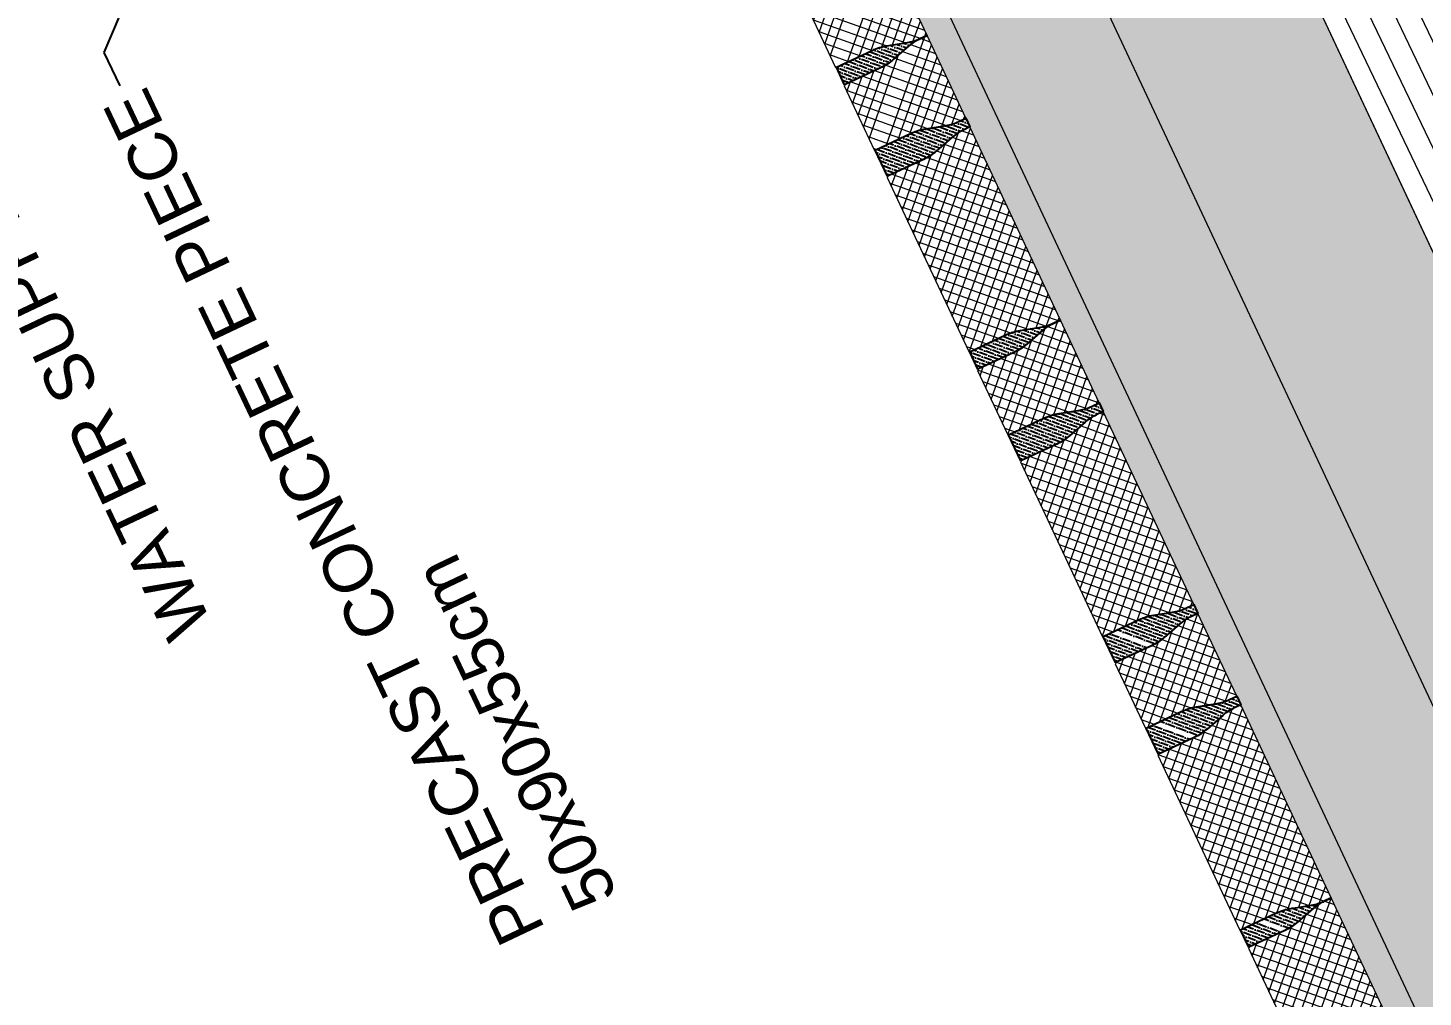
# Model space of a CAD drawing. Header units: metres. Extents: x 678805 to 1359287, y 2747329 to 5497370.
# Drawn here: x 679494.033 to 679495.481, y 2747422.583 to 2747423.589 of the extents above; entities that cross this region are included whole.
import ezdxf
from ezdxf import colors
from ezdxf.entities.mleader import LeaderData, LeaderLine
from ezdxf.math import Vec2, Vec3

# ---------------------------------------------------------------- set-up
doc = ezdxf.new("R2010")
doc.units = ezdxf.units.M
doc.layers.add('02-L-Waterfeatures 01', color=7, linetype='Continuous', true_color=0x4da6ff)
doc.layers.add('XREF_MON_WATERFEATURE$0$EIT_3 TR sorra', color=7, linetype='Continuous', true_color=0xd8ceb0)
doc.layers.add('XREF_MON_WATERFEATURE$0$-aux', color=50, linetype='Continuous', plot=False)
doc.layers.add('XREF_MON_WATERFEATURE$0$01-TX', color=7, linetype='Continuous')
doc.layers.add('XREF_MON_WATERFEATURE$0$02-L-projecció', color=7, linetype='Continuous', lineweight=5, true_color=0x636363)
doc.layers.add('XREF_MON_WATERFEATURE$0$3-TR tot_u', color=7, linetype='Continuous', lineweight=5, true_color=0x787878)
for name, color, linetype, lineweight in [('XREF_MON_WATERFEATURE$0$02-L-seccionat', 6, 'Continuous', 5), ('XREF_MON_WATERFEATURE$0$3-TR Formigó', 252, 'Continuous', 0), ('XREF_MON_WATERFEATURE$0$3-TR terra compactada', 45, 'Continuous', 0), ('XREF_MON_WATERFEATURE$0$3-TR Tot-u', 37, 'Continuous', 0)]:
    doc.layers.add(name, color=color, linetype=linetype, lineweight=lineweight)
doc.styles.add('XREF_MON_WATERFEATURE$0$Standard', font='arial.ttf')
pattern_1 = [(43.98579928964266, (-29.12719798926264, -79.07277530408464), (0.001927275125572215, 0.00660389192404396), [0.008532812500000058, -0.001706562500000013, 0, -0.001706562500000013])]
pattern_2 = [(44.99999999989513, (-44.29588849237189, 22.08870048588142), (-0.006735192090789539, 0.006735192090814188), []), (134.999999999895, (-44.29588849237189, 22.08870048588142), (-0.006735192090814189, -0.006735192090789538), [])]
pattern_3 = [(43.98579928964266, (-29.45338789792731, -79.07023188751191), (0.001927275125572215, 0.00660389192404396), [0.008532812500000058, -0.001706562500000013, 0, -0.001706562500000013])]

# ---------------------------------------------------------------- blocks, each defined once
blk = doc.blocks.new('XREF_MON_WATERFEATURE$0$Font')
at = {"layer": 'XREF_MON_WATERFEATURE$0$3-TR Formigó'}
h = blk.add_hatch(dxfattribs=at)
h.set_pattern_fill('ANSI37', color=256, scale=0.002999999999999999, angle=-18.27604261032589, style=0)
h.set_pattern_definition(pattern_2)
edge = h.paths.add_edge_path()
edge.add_line((-0.301954145077616, -9.0785411009565), (-0.3018902419134974, -9.070345571264625))
edge.add_arc((-0.3503063265234232, -9.069968048948795), 0.04841755626081401, 359.553247347177, 375.5522664735659)
edge.add_line((-0.3036615173332393, -9.056986463721842), (-0.3094462668523192, -9.036200991366059))
edge.add_arc((-0.2543939561583102, -9.020879531512037), 0.05714458907005258, 179.5532540433883, 195.5522731696707, ccw=False)
edge.add_line((-0.3115368075668812, -9.020433968864381), (-0.3112161494791508, -8.979309944435954))
edge.add_line((-0.3112161490134895, -8.979309944668785), (-0.3120133308693767, -8.97930372855626))
edge.add_line((-0.3120133318006992, -8.979303728789091), (-0.3120067492127419, -8.978459679055959))
edge.add_line((-0.3120067492127419, -8.978459678823128), (-0.4578281878493726, -8.977322655031458))
edge.add_line((-0.4578281869180501, -8.977322655031458), (-0.4578347667120397, -8.978166708024219))
edge.add_line((-0.4578347676433623, -8.97816670825705), (-0.4586319499649107, -8.978160487953573))
edge.add_line((-0.4586319499649107, -8.978160487487912), (-0.4589526075869799, -9.019284514710307))
edge.add_arc((-0.516095454338938, -9.018838950200006), 0.05714458355066769, 343.5542329044955, 359.55325203077797, ccw=False)
edge.add_line((-0.4612887618131936, -9.03501701913774), (-0.4673969303257763, -9.055709762964398))
edge.add_arc((-0.4209602326154709, -9.069417143706232), 0.04841754998161167, 163.5542306388019, 179.5532497651909)
edge.add_line((-0.4693763111717999, -9.069039623485878), (-0.469440215267241, -9.077235152712092))
edge.add_line((-0.469440215267241, -9.077235152944922), (-0.301954145077616, -9.07854110142216))
h = blk.add_hatch(dxfattribs=at)
h.set_pattern_fill('ANSI37', color=256, scale=0.002999999999999999, angle=-18.27604261032589, style=0)
h.set_pattern_definition(pattern_2)
edge = h.paths.add_edge_path()
edge.add_line((-0.08072412805631757, -9.08026608498767), (-0.08066022349521518, -9.072070555295795))
edge.add_arc((-0.1290763113647699, -9.071693037170917), 0.04841755857907416, 359.5532529749511, 375.5522721013401)
edge.add_line((-0.08243150124326348, -9.05871144705452), (-0.0882162507623434, -9.037925975164399))
edge.add_arc((-0.03316393354907632, -9.022604514146224), 0.0571445957042288, 179.5532531614392, 195.5522722877216, ccw=False)
edge.add_line((-0.09030679194256663, -9.022158950567245), (-0.08998613385483623, -8.98103492707014))
edge.add_line((-0.08998613385483623, -8.98103492707014), (-0.09078331384807825, -8.98102871188894))
edge.add_line((-0.09078331291675568, -8.98102871212177), (-0.09077673265710473, -8.980184661922976))
edge.add_line((-0.09077673312276602, -8.980184662155807), (-0.2903421153314412, -8.978628579061478))
edge.add_line((-0.2903421157971025, -8.978628579061478), (-0.2903486979193985, -8.979472629260272))
edge.add_line((-0.290348696988076, -8.97947262879461), (-0.2911458774469793, -8.97946641035378))
edge.add_line((-0.2911458774469793, -8.979466410819441), (-0.2914665355347097, -9.020590436644852))
edge.add_arc((-0.3486093920655549, -9.020144876558334), 0.05714459298866387, 343.5542377014293, 359.5532568277118, ccw=False)
edge.add_line((-0.2938026897609234, -9.036322943866253), (-0.29991085967049, -9.057015686761588))
edge.add_arc((-0.2534741600975394, -9.070723064243793), 0.04841755114504167, 163.5542348463468, 179.5532539727357)
edge.add_line((-0.3018902386538684, -9.070345547515899), (-0.3019541422836483, -9.078541076276451))
edge.add_line((-0.3019541432149708, -9.07854107581079), (-0.08072412898764014, -9.080266084522009))
h = blk.add_hatch(dxfattribs=at)
h.set_pattern_fill('ANSI37', color=256, scale=0.002999999999999999, angle=-18.27604261032589, style=0)
h.set_pattern_definition(pattern_2)
edge = h.paths.add_edge_path()
edge.add_line((0.02423576544970274, -9.081084493082017), (0.02429967047646642, -9.072888964321464))
edge.add_arc((-0.02411642065271735, -9.072511449456215), 0.04841756399451731, 359.5532561195982, 375.5522752459871)
edge.add_line((0.02252839226275682, -9.059529855381697), (0.01674364227801561, -9.038744384422898))
edge.add_arc((0.07179595762863755, -9.023422928759828), 0.05714459172742449, 179.5532486136175, 195.5522677398999, ccw=False)
edge.add_line((0.01465310296043754, -9.022977360524237), (0.01497376058250666, -8.981853337492794))
edge.add_line((0.01497376151382923, -8.981853337725624), (0.01417658058926463, -8.981847120681778))
edge.add_line((0.01417658012360334, -8.981847120448947), (0.01418316224589944, -8.981003069784492))
edge.add_line((0.01418316178023815, -8.981003070017323), (-0.05911240493878722, -8.980431558797136))
edge.add_line((-0.05911240493878722, -8.980431558797136), (-0.05911898659542203, -8.981275609927252))
edge.add_line((-0.05911898566409945, -8.981275609694421), (-0.05991616705432534, -8.981269389390945))
edge.add_line((-0.05991616798564792, -8.981269389390945), (-0.06023682560771704, -9.022393418010324))
edge.add_arc((-0.1173796691000462, -9.021947855129838), 0.05714458165001274, 343.5542343173944, 359.5532534436768, ccw=False)
edge.add_line((-0.06257297936826944, -9.038125921972096), (-0.06868114834651351, -9.058818665798753))
edge.add_arc((-0.02224444830790162, -9.07252604700625), 0.04841755163652491, 163.5542309296049, 179.5532500559938)
edge.add_line((-0.07066052872687578, -9.072148526785895), (-0.07072443049401045, -9.080344055546448))
edge.add_line((-0.07072443095967174, -9.080344055779278), (0.02423576544970274, -9.081084493547678))
h = blk.add_hatch(dxfattribs=at)
h.set_pattern_fill('ANSI37', color=256, scale=0.002999999999999999, angle=-18.27604261032589, style=0)
h.set_pattern_definition(pattern_2)
edge = h.paths.add_edge_path()
edge.add_line((0.2554654781706631, -9.082887478172779), (0.2555293827317655, -9.074691949412227))
edge.add_arc((0.2071132929995656, -9.074314433149993), 0.04841756045752366, 359.5532546773903, 375.5522738037792)
edge.add_line((0.2537581045180559, -9.061332841170952), (0.2479733554646373, -9.040547368815169))
edge.add_arc((0.3030256703495979, -9.02522590989247), 0.0571445921672351, 179.553251939481, 195.5522710657635, ccw=False)
edge.add_line((0.2458828147500753, -9.024780345382169), (0.2462034723721445, -8.983656321419403))
edge.add_line((0.2462034728378057, -8.983656321186572), (0.2454062928445637, -8.98365010553971))
edge.add_line((0.2454062923789024, -8.98365010577254), (0.2454128726385534, -8.982806056039408))
edge.add_line((0.2454128726385534, -8.982806056272238), (0.04584749042987821, -8.981249972712249))
edge.add_line((0.04584749042987823, -8.981249972246587), (0.04584090877324343, -8.982094022911042))
edge.add_line((0.04584090877324343, -8.982094023143873), (0.04504372784867883, -8.982087805168703))
edge.add_line((0.04504372784867883, -8.982087804935873), (0.04472306976094842, -9.023211829829961))
edge.add_arc((-0.01241978770121932, -9.022766270209104), 0.05714459464357712, 343.55423794782104, 359.5532570741035, ccw=False)
edge.add_line((0.0423869164660573, -9.038944337517023), (0.03627874609082937, -9.059637079481035))
edge.add_arc((0.08271544938907027, -9.073344456031919), 0.04841755420912638, 163.5542373863242, 179.5532565127132)
edge.add_line((0.03429936664178967, -9.07296694163233), (0.03423546301200986, -9.081162470858544))
edge.add_line((0.03423546347767115, -9.081162470160052), (0.2554654777050018, -9.082887477939948))
h = blk.add_hatch(dxfattribs=at)
h.set_pattern_fill('ANSI37', color=256, scale=0.002999999999999999, angle=-18.27604261032589, style=0)
h.set_pattern_definition(pattern_2)
edge = h.paths.add_edge_path()
edge.add_line((0.3604253712110221, -9.083705887198448), (0.3604892767034471, -9.075510357972234))
edge.add_arc((0.3120731841772795, -9.075132844038308), 0.04841756421442287, 359.5532580822662, 375.5522772086551)
edge.add_line((0.3587179984897375, -9.062151248333976), (0.3529332489706576, -9.041365777840838))
edge.add_arc((0.4079855624586344, -9.026044324506074), 0.05714458984897495, 179.5532471711718, 195.5522662974543, ccw=False)
edge.add_line((0.3508427096530795, -9.02559875510633), (0.3511633672751486, -8.984474731609225))
edge.add_line((0.3511633668094873, -8.984474731609225), (0.3503661854192615, -8.98446851503104))
edge.add_line((0.3503661868162453, -8.98446851503104), (0.3503727689385414, -8.983624464366585))
edge.add_line((0.3503727680072188, -8.983624464366585), (0.2770772017538548, -8.983052953146398))
edge.add_line((0.277077202219516, -8.983052952680737), (0.2770706200972199, -8.983897004276514))
edge.add_line((0.2770706196315587, -8.983897004509345), (0.2762734382413328, -8.983890784205869))
edge.add_line((0.2762734391726553, -8.9838907844387), (0.2759527815505862, -9.025014812126756))
edge.add_arc((0.2188099352642894, -9.024569248780608), 0.05714458330492599, 343.5542345637862, 359.55325369006863, ccw=False)
edge.add_line((0.2736166277900338, -9.040747316554189), (0.2675084588117898, -9.061440060380846))
edge.add_arc((0.3139451569877565, -9.075147439725697), 0.04841755139078353, 163.5542328879748, 179.5532520143637)
edge.add_line((0.2655290779657662, -9.074769920669496), (0.2654651748016477, -9.082965449430048))
edge.add_line((0.2654651748016477, -9.08296544989571), (0.3604253716766834, -9.083705887198448))
h = blk.add_hatch(dxfattribs=at)
h.set_pattern_fill('ANSI37', color=256, scale=0.002999999999999999, angle=-18.27604261032589, style=0)
h.set_pattern_definition(pattern_2)
edge = h.paths.add_edge_path()
edge.add_line((0.5816553868353367, -9.085430894978344), (0.5817192913964391, -9.07723536575213))
edge.add_arc((0.5333032044582069, -9.076857849722728), 0.04841755879897958, 359.5532549376193, 375.5522740640083)
edge.add_line((0.5799480141140521, -9.063876257976517), (0.5741632641293108, -9.04309078748338))
edge.add_arc((0.6292155859991908, -9.027769330888987), 0.05714459836160075, 179.5532477316691, 195.5522668579515, ccw=False)
edge.add_line((0.5720727243460715, -9.027323761954904), (0.5723933824338019, -8.98619973892346))
edge.add_line((0.5723933824338019, -8.98619973892346), (0.5715962015092373, -8.986193522810936))
edge.add_line((0.5715962015092373, -8.986193523043767), (0.5716027817688882, -8.985349473310634))
edge.add_line((0.5716027822345495, -8.985349473543465), (0.3720374000258744, -8.983793389983475))
edge.add_line((0.3720374000258744, -8.983793389517814), (0.3720308179035783, -8.98463744064793))
edge.add_line((0.372030817437917, -8.98463744064793), (0.371233637444675, -8.984631221275777))
edge.add_line((0.371233637444675, -8.984631221275777), (0.3709129793569446, -9.025755247101188))
edge.add_arc((0.3137701223604381, -9.025309686083347), 0.0571445948893187, 343.55423628852895, 359.55325541481136, ccw=False)
edge.add_line((0.3685768255963922, -9.04148775502108), (0.3624686556868255, -9.062180496985093))
edge.add_arc((0.4089053589850664, -9.075887873535976), 0.04841755420912635, 163.5542373863242, 179.5532565127132)
edge.add_line((0.3604892762377858, -9.075510358903557), (0.3604253721423447, -9.08370588812977))
edge.add_line((0.3604253721423447, -9.08370588766411), (0.5816553868353367, -9.085430894978344))
h = blk.add_hatch(dxfattribs=at)
h.set_pattern_fill('ANSI37', color=256, scale=0.002999999999999999, angle=-18.27604261032589, style=0)
h.set_pattern_definition(pattern_2)
edge = h.paths.add_edge_path()
edge.add_line((0.6866152808070183, -9.086249304935336), (0.686679185833782, -9.078053775709122))
edge.add_arc((0.6382630933076143, -9.077676260378212), 0.04841756399451736, 359.5532561195982, 375.5522752459871)
edge.add_line((0.6849079090170562, -9.064694666303694), (0.6791231594979763, -9.043909196276218))
edge.add_arc((0.7341754757799208, -9.028587738750502), 0.05714459360587403, 179.553250056063, 195.5522691823454, ccw=False)
edge.add_line((0.6770326187834144, -9.028142171911895), (0.6773532778024673, -8.987018148880452))
edge.add_line((0.6773532773368061, -8.987018148880452), (0.6765560954809189, -8.987011932302266))
edge.add_line((0.6765560954809189, -8.987011932767928), (0.6765626771375537, -8.986167882103473))
edge.add_line((0.6765626771375537, -8.986167881870642), (0.6032671113498509, -8.985596370650455))
edge.add_line((0.6032671122811735, -8.985596370417625), (0.6032605301588774, -8.98644042108208))
edge.add_line((0.6032605292275548, -8.98644042131491), (0.6024633478373289, -8.986434201942757))
edge.add_line((0.6024633483029902, -8.986434201477095), (0.6021426911465824, -9.02755822869949))
edge.add_arc((0.5449998425319791, -9.027112663257867), 0.05714458545132258, 343.554231491595, 359.55325061787744, ccw=False)
edge.add_line((0.5998065359890461, -9.043290734291077), (0.5936983665451407, -9.063983477652073))
edge.add_arc((0.6401350665837526, -9.077690853271633), 0.04841755089929988, 163.5542368047188, 179.5532559311078)
edge.add_line((0.5917189875617623, -9.077313338406384), (0.5916550848633051, -9.085508867632598))
edge.add_line((0.5916550853289664, -9.085508867399767), (0.6866152817383409, -9.086249304702505))
h = blk.add_hatch(dxfattribs=at)
h.set_pattern_fill('ANSI37', color=256, scale=0.002999999999999999, angle=-18.27604261032589, style=0)
h.set_pattern_definition(pattern_2)
edge = h.paths.add_edge_path()
edge.add_line((0.8541013528592885, -9.087555253878236), (0.8541652555577457, -9.079359724652022))
edge.add_arc((0.8057491621002555, -9.078982200473547), 0.04841756455353438, 359.5532460460329, 375.5522651724219)
edge.add_line((0.8523939792066813, -9.066000614780933), (0.84660922922194, -9.045215144287795))
edge.add_arc((0.9016615441069007, -9.02989368699491), 0.05714459194733003, 179.5532502765502, 195.5522694028325, ccw=False)
edge.add_line((0.8445186885073781, -9.029448120156303), (0.8448393456637859, -8.988324096659198))
edge.add_line((0.8448393461294472, -8.98832409712486), (0.8440421652048826, -8.988317880081013))
edge.add_line((0.8440421661362052, -8.988317880313843), (0.8440487482585013, -8.987473830580711))
edge.add_line((0.8440487482585013, -8.987473830580711), (0.6982273091562092, -8.986336807720363))
edge.add_line((0.6982273082248867, -8.986336807021871), (0.6982207288965583, -8.987180859548971))
edge.add_line((0.6982207288965583, -8.987180859781802), (0.6974235470406711, -8.987174639478326))
edge.add_line((0.6974235470406711, -8.987174639943987), (0.6971028884872794, -9.02829866670072))
edge.add_arc((0.6399600375443697, -9.027853104285896), 0.05714458826966574, 343.5542353029618, 359.5532544292442, ccw=False)
edge.add_line((0.694766734726727, -9.044031172292307), (0.6886585662141442, -9.064723916118965))
edge.add_arc((0.735095261130482, -9.078431296162307), 0.04841754667178526, 163.5542300571959, 179.5532491835849)
edge.add_line((0.6866791853681207, -9.078053775243461), (0.6866152808070183, -9.086249304469675))
edge.add_line((0.6866152808070183, -9.086249304935336), (0.8541013519279659, -9.087555253878236))
at = {"layer": 'XREF_MON_WATERFEATURE$0$3-TR terra compactada'}
h = blk.add_hatch(dxfattribs=at)
h.set_pattern_fill('LINE', color=256, scale=0.0075, style=0)
h.set_pattern_definition([(1.590277340731758e-14, (-1.592974760103971, -12.35290337726474), (0, 0.0238125), [])])
h.paths.add_polyline_path([(-1.508625563699752, -9.449458322487772), (-1.508420270401984, -12.1077984967269), (6.136786825489253, -12.10779849579558), (6.134235821664333, -10.30894258804619), (5.854505203664303, -10.30698392656632), (5.777416309341788, -10.10637657577172), (2.851663700770587, -10.08339424803853), (2.851663700304925, -11.3900205376558), (2.851663700304925, -11.74002094520256), (0.3014938957057893, -11.74002108070999), (0.3016131347976625, -11.3898526376579), (1.476384826935828, -11.39002108108252), (0.9323646500706673, -9.468210993334651)])
at = {"layer": 'XREF_MON_WATERFEATURE$0$3-TR Tot-u'}
h = blk.add_hatch(dxfattribs=at)
h.set_pattern_fill('EARTH', color=256, scale=0.005, angle=-84.07414778341365)
h.set_pattern_definition([(275.9258522165863, (0, 0), (0.0348582512672567, -0.02830242601949161), [0.03175, -0.03175]), (275.9258522165863, (0.01184262707829475, 0.001229217275977135), (0.0348582512672567, -0.02830242601949161), [0.03175, -0.03175]), (275.9258522165863, (0.02368525415658951, 0.002458434551954269), (0.0348582512672567, -0.02830242601949161), [0.03175, -0.03175]), (5.925852216586342, (0.02804253622889519, -0.001079368870705366), (0.02830242601949161, 0.0348582512672567), [0.03174999999999997, -0.03174999999999997]), (5.925852216586342, (0.02927175257354975, -0.01292199594900012), (0.02830242601949161, 0.0348582512672567), [0.03174999999999997, -0.03174999999999997]), (5.925852216586342, (0.03050096984952688, -0.02476462279446423), (0.02830242601949161, 0.0348582512672567), [0.03174999999999997, -0.03174999999999997])])
h.paths.add_polyline_path([(-1.314310426823795, -9.250945228151977), (-1.291731705423445, -9.301120162941515), (-1.508667594287544, -9.299453574232757), (-1.508625563699752, -9.449458322487772), (0.9323646500706673, -9.468210993334651), (1.701576348859817, -9.474120387341827), (1.701576684135944, -9.274114488158375)])
at = {"layer": 'XREF_MON_WATERFEATURE$0$3-TR tot_u'}
h = blk.add_hatch(dxfattribs=at)
h.set_pattern_fill('AR-CONC', color=256, scale=0.0002499999999999998, angle=90.27678088138283)
h.set_pattern_definition([(158.5528234916038, (-44.29586157156155, 22.09163880813867), (-0.01071414020334408, 0.04444703537656459), [0.004762499999999992, -0.05238749999999993]), (103.5528234916037, (-44.29586157156155, 22.09163880813867), (-0.042478511822929, -0.02355052202099123), [0.00380999999999999, -0.04191014604249985]), (209.0042681916038, (-44.29675441375002, 22.09534271527082), (-0.05319265014223656, 0.02089651386113734), [0.004047502199999994, -0.04452256114999994]), (154.7370234916037, (-44.30790156126022, 22.08759793732315), (-0.01159854796105582, 0.06759205884945055), [0.007143749999999993, -0.07858124999999992]), (205.1883811016037, (-44.30886811250821, 22.09323060140014), (-0.07752613342460271, 0.03658516449488299), [0.006071255784999993, -0.0667839020399999]), (99.73697466160382, (-44.30790156126022, 22.08759793732315), (-0.07752613342278558, 0.036585164499046), [0.005714991767499992, -0.06286493297999987]), (129.5528234916038, (-44.30691199982539, 22.09462814871222), (0.01217751511735448, 0.04406843003303179), [0.004762499999999994, -0.05238749999999995]), (74.55282349160389, (-44.30691199982539, 22.09462814871222), (-0.04856998646426809, -3.622266203678892e-06), [0.003809999999999992, -0.04190999999999988]), (180.0042684916038, (-44.3058972065337, 22.09830051893368), (-0.03639247154533939, 0.04406480761108346), [0.004047502199999996, -0.04452248439999996]), (146.0528234916038, (-44.29586157156155, 22.09163880813867), (-0.02028587552938745, -0.005993882991116795), [0, -0.04140199999999992, 0, -0.04254499999999992, 0, -0.04206874999999992]), (116.0528234916039, (-44.29586157156155, 22.09163880813867), (-0.02905871588294157, 0.007867938773241597), [0, -0.02425699999999994, 0, -0.04044949999999989, 0, -0.01603374999999995]), (76.05282349160386, (-44.29135600104928, 22.07821421930566), (-0.009427757665139926, 0.03259170348029379), [0, -0.01587499999999993, 0, -0.04952999999999985, 0, -0.06572249999999971]), (66.05282349160387, (-44.2893355647102, 22.07219422468916), (-0.01780916575072015, 0.03308521069580599), [0, -0.02063749999999997, 0, -0.03289299999999995, 0, -0.04667249999999994])])
h.paths.add_polyline_path([(-1.314310426823795, -9.250945228151977), (1.701576684135944, -9.274114488158375), (1.701544504147023, -9.040019483771175), (1.199973080307245, -9.04001726442948), (1.199709313455969, -9.120254514273256), (-1.350574634037912, -9.10066220536828), (-1.350574633106589, -9.170358102302998)])
at = {"layer": 'XREF_MON_WATERFEATURE$0$EIT_3 TR sorra'}
h = blk.add_hatch(dxfattribs=at)
h.set_pattern_fill('ANSI36', color=256, scale=0.001075000000000009, angle=-1.014200710357327, style=0, double=1)
h.set_pattern_definition([(43.98579928964266, (-30.28325348580256, -79.06376115349121), (0.001927275125572215, 0.00660389192404396), [0.008532812500000058, -0.001706562500000013, 0, -0.001706562500000013])])
edge = h.paths.add_edge_path()
edge.add_line((-0.3019541706889868, -9.078544598305598), (-0.301890267059207, -9.070349068613723))
edge.add_arc((-0.3503063484095037, -9.069971551187336), 0.04841755360427466, 359.5532537557762, 375.5522728818882)
edge.add_line((-0.3036615438759327, -9.056989961769432), (-0.3094462915323675, -9.03620448615402))
edge.add_arc((-0.2543939729221165, -9.020883027464151), 0.05714459548455023, 179.5532514985387, 195.5522706247572, ccw=False)
edge.add_line((-0.3115368313156068, -9.020437462255359), (-0.3112161448225379, -8.979309943504632))
edge.add_line((-0.3112161457538605, -8.979309943504632), (-0.2911458779126406, -8.979466441087425))
edge.add_line((-0.2911458779126406, -8.979466441087425), (-0.2914665644057095, -9.02059395937249))
edge.add_arc((-0.3486094283871353, -9.020148397190496), 0.05714460175461236, 343.5542356147907, 359.5532547411015, ccw=False)
edge.add_line((-0.2938027177006006, -9.036326468456537), (-0.2999108862131834, -9.057019208092242))
edge.add_arc((-0.2534741987474263, -9.070726591162384), 0.04841754219905908, 163.5542252681307, 179.5532443943435)
edge.add_line((-0.3018902689218521, -9.070349066285416), (-0.3019541711546481, -9.078544597839937))
h = blk.add_hatch(dxfattribs=at)
h.set_pattern_fill('ANSI36', color=256, scale=0.001075000000000009, angle=-1.014200710357327, style=0, double=1)
h.set_pattern_definition([(43.98579928964266, (-29.78957750368863, -79.06761049339548), (0.001927275125572215, 0.00660389192404396), [0.008532812500000058, -0.001706562500000013, 0, -0.001706562500000013])])
edge = h.paths.add_edge_path()
edge.add_line((-0.07072445936501026, -9.080347553361207), (-0.08072415320202708, -9.080269582103938))
edge.add_line((-0.08072415227070451, -9.0802695825696), (-0.08066025050356984, -9.072074052877724))
edge.add_arc((-0.1290763285942376, -9.07169653242454), 0.0484175498473757, 359.5532503508992, 375.5522694770111)
edge.add_line((-0.08243152685463428, -9.058714946731925), (-0.08821627637371421, -9.037929471116513))
edge.add_arc((-0.03316396381705999, -9.022608016151935), 0.05714459006910743, 179.5532488341367, 195.5522679603552, ccw=False)
edge.add_line((-0.09030681569129229, -9.022162448149174), (-0.08998613012954593, -8.98103492707014))
edge.add_line((-0.0899861310608685, -8.98103492707014), (-0.05991616705432534, -8.981269393581897))
edge.add_line((-0.05991616612300277, -8.981269393581897), (-0.0602368526160717, -9.022396915592253))
edge.add_arc((-0.117379704490304, -9.021951351780444), 0.05714458851530645, 343.5542336436562, 359.55325276996706, ccw=False)
edge.add_line((-0.06257300777360797, -9.03812942141667), (-0.06868117582052946, -9.058822162915021))
edge.add_arc((-0.02224448136985302, -9.072529540397227), 0.04841754618083135, 163.5542339740268, 179.5532531002396)
edge.add_line((-0.07066055573523045, -9.072152022505179), (-0.07072445936501026, -9.080347553594038))
edge.add_line((-0.07072445936501026, -9.080347553361207), (-0.08072415320202708, -9.080269582103938))
h = blk.add_hatch(dxfattribs=at)
h.set_pattern_fill('ANSI36', color=256, scale=0.001075000000000009, angle=-1.014200710357327, style=0, double=1)
h.set_pattern_definition([(43.98579928964266, (-29.68461760878563, -79.06842890335247), (0.001927275125572215, 0.00660389192404396), [0.008532812500000058, -0.001706562500000013, 0, -0.001706562500000013])])
edge = h.paths.add_edge_path()
edge.add_line((0.03423543507233262, -9.08116596378386), (0.0242357412353158, -9.08108799206093))
edge.add_line((0.02423574076965451, -9.08108799229376), (0.02429964300245047, -9.072892462601885))
edge.add_arc((-0.02411643648520112, -9.072514942381531), 0.04841755150591977, 359.5532500906702, 375.5522692167822)
edge.add_line((0.02252836804836988, -9.059533356456086), (0.01674361899495125, -9.038747880375013))
edge.add_arc((0.07179592596367002, -9.023426424246281), 0.05714458531338074, 179.553251158531, 195.5522702847495, ccw=False)
edge.add_line((0.01465307828038931, -9.022980858571827), (0.01497376384213567, -8.981853337027133))
edge.add_line((0.01497376337647438, -8.981853337259963), (0.04504372784867883, -8.98208780377172))
edge.add_line((0.04504372831434011, -8.982087803538889), (0.04472304135560989, -9.023215325549245))
edge.add_arc((-0.01241981144994497, -9.022769762203097), 0.05714459017021969, 343.55423389004807, 359.55325301635895, ccw=False)
edge.add_line((0.04238688759505749, -9.038947832304984), (0.036278719548136, -9.059640573337674))
edge.add_arc((0.082715411670506, -9.073347949888557), 0.04841754452591811, 163.5542336832239, 179.5532528094368)
edge.add_line((0.03429933870211244, -9.07297043199651), (0.03423543460667133, -9.08116596401669))
edge.add_line((0.03423543507233262, -9.08116596378386), (0.0242357412353158, -9.08108799206093))
h = blk.add_hatch(dxfattribs=at)
h.set_pattern_fill('ANSI36', color=256, scale=0.001075000000000009, angle=-1.014200710357327, style=0, double=1)
h.set_pattern_definition(pattern_3)
edge = h.paths.add_edge_path()
edge.add_line((0.265465147793293, -9.082968947011977), (0.2554654530249536, -9.082890977151692))
edge.add_line((0.2554654525592923, -9.082890977151692), (0.2555293547920883, -9.074695446062833))
edge.add_arc((0.207113275770098, -9.07431792607531), 0.04841755150591978, 359.5532500906702, 375.5522692167822)
edge.add_line((0.2537580793723464, -9.061336340382695), (0.2479733298532665, -9.040550864767283))
edge.add_arc((0.3030256377533078, -9.025229410035536), 0.05714458509347523, 179.5532494955982, 195.5522686218166, ccw=False)
edge.add_line((0.2458827896043658, -9.024783842964098), (0.2462034749332815, -8.983656321419403))
edge.add_line((0.2462034756317735, -8.983656321652234), (0.2762734403368086, -8.98389078816399))
edge.add_line((0.2762734396383166, -8.98389078816399), (0.2759527526795864, -9.025018310174346))
edge.add_arc((0.2188099017366767, -9.024572747759521), 0.05714458826956478, 343.55423530294854, 359.5532544292594, ccw=False)
edge.add_line((0.2736165998503566, -9.040750815533102), (0.2675084313377738, -9.061443557962775))
edge.add_arc((0.3139451211318374, -9.075150936376303), 0.04841754311674675, 163.5542314340487, 179.5532505602615)
edge.add_line((0.2655290509574115, -9.074773416854441), (0.2654651482589543, -9.082968947477639))
edge.add_line((0.265465147793293, -9.082968947011977), (0.2554654530249536, -9.082890977151692))
h = blk.add_hatch(dxfattribs=at)
h.set_pattern_fill('ANSI36', color=256, scale=0.001075000000000009, angle=-1.014200710357327, style=0, double=1)
h.set_pattern_definition(pattern_3)
edge = h.paths.add_edge_path()
edge.add_line((0.3604253479279578, -9.083709385013208), (0.3604892496950924, -9.075513855786994))
edge.add_arc((0.3120731664821506, -9.075136341620237), 0.04841755570262973, 359.5532574208841, 375.552276546996)
edge.add_line((0.3587179724127054, -9.062154748477042), (0.3529332242906094, -9.041369273792952))
edge.add_arc((0.4079855419695377, -9.026047819759697), 0.05714459482483424, 179.5532465097427, 195.5522656359612, ccw=False)
edge.add_line((0.35084268450737, -9.02560224966146), (0.3511633700691164, -8.984474731376395))
edge.add_line((0.3511633710004389, -8.984474731842056), (0.3712336397729814, -8.984631226630881))
edge.add_line((0.3712336397729814, -8.98463122593239), (0.3709129528142512, -9.025758747011423))
edge.add_arc((0.3137701014056802, -9.02531318506226), 0.0571445882695648, 343.55423530294854, 359.5532544292594, ccw=False)
edge.add_line((0.3685767976567149, -9.04149125283584), (0.3624686291441321, -9.062183993402869))
edge.add_arc((0.4089053263887763, -9.075891377637163), 0.04841755047362511, 163.5542267221464, 179.5532458483592)
edge.add_line((0.3604892487637699, -9.07551385415718), (0.3604253479279578, -9.083709387108684))
h = blk.add_hatch(dxfattribs=at)
h.set_pattern_fill('ANSI36', color=256, scale=0.001075000000000009, angle=-1.014200710357327, style=0, double=1)
h.set_pattern_definition(pattern_1)
edge = h.paths.add_edge_path()
edge.add_line((0.5916550564579666, -9.085512365214527), (0.5816553626209497, -9.085434393491596))
edge.add_line((0.5816553626209497, -9.085434393957257), (0.5817192643880844, -9.077238864265382))
edge.add_arc((0.5333031853660941, -9.076861341949552), 0.04841755128601444, 359.5532481280016, 375.5522672541136)
edge.add_line((0.5799479889683425, -9.063879758119583), (0.5741632394492626, -9.043094282504171))
edge.add_arc((0.6292155492119491, -9.027772825909778), 0.05714458697192476, 179.5532509380438, 195.5522700642622, ccw=False)
edge.add_line((0.572072699200362, -9.027327260468155), (0.572393384296447, -8.986199739389122))
edge.add_line((0.5723933852277696, -8.986199739389122), (0.6024633496999741, -8.986434205900878))
edge.add_line((0.6024633487686515, -8.986434205668047), (0.6021426622755826, -9.02756172674708))
edge.add_arc((0.54499980667606, -9.027116163633764), 0.05714459348004619, 343.5542343828318, 359.5532535091426, ccw=False)
edge.add_line((0.5998065085150301, -9.04329423373565), (0.5936983409337699, -9.06398697430268))
edge.add_arc((0.6401350344531238, -9.077694356208667), 0.04841754691805664, 163.5542280989123, 179.5532472251251)
edge.add_line((0.5917189591564238, -9.077316833660007), (0.5916550564579666, -9.085512365214527))
edge.add_line((0.5916550564579666, -9.085512365214527), (0.5816553626209497, -9.085434393491596))
h = blk.add_hatch(dxfattribs=at)
h.set_pattern_fill('ANSI36', color=256, scale=0.001075000000000009, angle=-1.014200710357327, style=0, double=1)
h.set_pattern_definition(pattern_1)
edge = h.paths.add_edge_path()
edge.add_line((0.6866152570582926, -9.086252802517265), (0.6866791588254273, -9.078057273291051))
edge.add_arc((0.6382630737498403, -9.077679756097496), 0.04841755692136279, 359.5532532353181, 375.5522723614301)
edge.add_line((0.6849078824743629, -9.064698165748268), (0.6791231338866055, -9.043912690598518))
edge.add_arc((0.7341754492372274, -9.02859123563394), 0.05714459172765145, 179.5532486136495, 195.552267739868, ccw=False)
edge.add_line((0.6770325936377048, -9.028145667165518), (0.6773532791994512, -8.98701814794913))
edge.add_line((0.6773532791994512, -8.98701814818196), (0.6974235489033163, -8.987174643436447))
edge.add_line((0.6974235493689775, -8.987174643669277), (0.697102861944586, -9.028302164748311))
edge.add_arc((0.6399600133299828, -9.02785660000518), 0.05714458520547994, 343.55423315087245, 359.55325227718333, ccw=False)
edge.add_line((0.6947667077183723, -9.044034669175744), (0.6886585392057896, -9.064727410674095))
edge.add_arc((0.7350952359847724, -9.078434793278575), 0.04841755022788304, 163.5542286805183, 179.5532478067312)
edge.add_line((0.6866791574284434, -9.078057271195576), (0.6866152565926313, -9.086252803681418))
h = blk.add_hatch(dxfattribs=at)
h.set_pattern_fill('ANSI36', color=256, scale=0.001075000000000009, angle=-1.014200710357327, style=0, double=1)
h.set_pattern_definition([(62.26184189986371, (23.78163385484368, 238.9828092250973), (-0.0002408934136971137, 0.006875154421345005), [0.008532812500000072, -0.001706562500000015, 0, -0.001706562500000015])])
h.paths.add_polyline_path([(-1.350574632640928, -9.10066220536828), (1.199709310662001, -9.120254513807595), (1.199943121057004, -9.090255343355238), (-1.350574633106589, -9.070358100347221)])
at = {"layer": 'XREF_MON_WATERFEATURE$0$-aux'}
for points in [[(-0.3019541711546481, -9.078544597839937), (-0.3019541706889868, -9.078544598305598), (-0.3018902661278844, -9.070349068846554, 0.06992251114754273), (-0.3036615438759327, -9.056989961769432), (-0.3094462915323675, -9.03620448615402, -0.06992251114800961), (-0.3115368313156068, -9.020437462255359), (-0.3112161457538605, -8.979309943504632), (-0.2911458779126406, -8.979466441087425), (-0.2914665639400482, -9.02059395890683, -0.0699225111484148), (-0.2938027177006006, -9.036326468456537), (-0.299910887144506, -9.057019208092242, 0.06992251114798485), (-0.3018902689218521, -9.070349066285416), (-0.3019541711546481, -9.078544597839937), (-0.3019541706889868, -9.078544598305598)], [(-0.07072445936501026, -9.080347553361207), (-0.08072415227070451, -9.0802695825696), (-0.08066025050356984, -9.072074052877724, 0.06992251114754273), (-0.08243152685463428, -9.058714946731925), (-0.0882162768393755, -9.037929471116513, -0.06992251114800961), (-0.09030681569129229, -9.022162448149174), (-0.0899861310608685, -8.98103492707014), (-0.05991616612300277, -8.981269393581897), (-0.06023685354739428, -9.022396915825084, -0.0699225111484148), (-0.06257300777360797, -9.03812942141667), (-0.06868117535486817, -9.058822162915021, 0.06992251114798485), (-0.07066055573523045, -9.072152022505179), (-0.07072445936501026, -9.080347553361207), (-0.08072415227070451, -9.0802695825696)], [(0.03423543507233262, -9.08116596378386), (0.02423574076965451, -9.08108799229376), (0.02429964393377304, -9.072892462834716, 0.06992251114754273), (0.02252836804836988, -9.059533356456086), (0.01674361806362867, -9.038747880607843, -0.06992251114800961), (0.01465307828038931, -9.022980858571827), (0.01497376337647438, -8.981853337259963), (0.04504372831434011, -8.982087803538889), (0.04472304088994861, -9.023215326014906, -0.0699225111484148), (0.04238688759505749, -9.038947832304984), (0.03627871908247471, -9.059640572872013, 0.06992251114798485), (0.03429933870211244, -9.07297043199651), (0.03423543507233262, -9.08116596378386), (0.02423574076965451, -9.08108799229376)], [(0.265465147793293, -9.082968947011977), (0.2554654525592923, -9.082890977151692), (0.2555293547920883, -9.074695446062833, 0.06992251114754273), (0.2537580793723464, -9.061336340382695), (0.2479733293876052, -9.040550864534453, -0.06992251114800961), (0.2458827896043658, -9.024783842964098), (0.2462034756317735, -8.983656321652234), (0.2762734396383166, -8.98389078816399), (0.275952753610909, -9.025018309708685, -0.0699225111484148), (0.2736165998503566, -9.040750815533102), (0.2675084304064512, -9.061443557962775, 0.06992251114798485), (0.2655290509574115, -9.074773416854441), (0.265465147793293, -9.082968947011977), (0.2554654525592923, -9.082890977151692)], [(0.3604253465309739, -9.083709387108684), (0.3604253479279578, -9.083709385013208), (0.3604892496950924, -9.075513855786994, 0.06992251114754273), (0.3587179724127054, -9.062154748477042), (0.3529332238249481, -9.041369274258614, -0.06992251114800961), (0.35084268450737, -9.02560224966146), (0.3511633710004389, -8.984474731842056), (0.3712336397729814, -8.98463122593239), (0.3709129528142512, -9.025758747477084, -0.0699225111484148), (0.3685767976567149, -9.04149125283584), (0.3624686296097934, -9.0621839936357, 0.06992251114798485), (0.3604892487637699, -9.07551385415718), (0.3604253465309739, -9.083709387108684), (0.3604253479279578, -9.083709385013208)], [(0.5916550564579666, -9.085512365214527), (0.5816553626209497, -9.085434393957257), (0.581719265319407, -9.077238864265382, 0.06992251114754273), (0.5799479889683425, -9.063879758119583), (0.5741632394492626, -9.04309428203851, -0.06992251114800961), (0.572072699200362, -9.027327260468155), (0.5723933852277696, -8.986199739389122), (0.6024633487686515, -8.986434205668047), (0.6021426632069051, -9.02756172651425, -0.0699225111484148), (0.5998065085150301, -9.04329423373565), (0.5936983404681087, -9.06398697476834, 0.06992251114798485), (0.5917189591564238, -9.077316833660007), (0.5916550564579666, -9.085512365214527), (0.5816553626209497, -9.085434393957257)], [(0.6866152565926313, -9.086252803448588), (0.6866152570582926, -9.086252802517265), (0.6866791588254273, -9.078057273291051, 0.06992251114754273), (0.6849078824743629, -9.064698165748268), (0.6791231334209442, -9.043912690831348, -0.06992251114800961), (0.6770325936377048, -9.028145667165518), (0.6773532791994512, -8.98701814818196), (0.6974235493689775, -8.987174643669277), (0.6971028614789248, -9.02830216428265, -0.0699225111484148), (0.6947667077183723, -9.044034669175744), (0.6886585387401283, -9.064727410906926, 0.06992251114798485), (0.6866791574284434, -9.078057271195576), (0.6866152565926313, -9.086252803448588), (0.6866152570582926, -9.086252802517265)]]:
    blk.add_lwpolyline(points, format="xyb", dxfattribs=at)
at = {"layer": 'XREF_MON_WATERFEATURE$0$02-L-projecció'}
for points in [[(-1.350574634037912, -9.10066220536828), (1.199709313455969, -9.120254514273256)], [(-1.314310426823795, -9.250945228151977), (1.701576684135944, -9.274114488158375)], [(-1.508625563699752, -9.449458322487772), (1.700040249153972, -9.474108586553484)]]:
    blk.add_lwpolyline(points, dxfattribs=at)
blk.add_lwpolyline([(-1.508625563699752, -9.449458322487772), (-1.508420270401984, -12.1077984967269), (6.136786825489253, -12.10779849579558), (6.134235821664333, -10.30894258804619), (5.854505203664303, -10.30698392656632), (5.777416309341788, -10.10637657577172), (2.851663700770587, -10.08339424803853), (2.851663700304925, -11.3900205376558), (2.851663700304925, -11.74002094520256), (0.3014938957057893, -11.74002108070999), (0.3016131347976625, -11.3898526376579), (1.476384826935828, -11.39002108108252), (0.9323646500706673, -9.468210993334651)], close=True, dxfattribs=at)
at = {"layer": 'XREF_MON_WATERFEATURE$0$02-L-seccionat'}
for points in [[(-0.301954145077616, -9.0785411009565), (-0.3018902409821749, -9.070345571730286, 0.06992251114875708), (-0.3036615173332393, -9.056986463721842), (-0.3094462668523192, -9.03620099159889, -0.0699225111482901), (-0.3115368075668812, -9.020433968864381), (-0.3112161490134895, -8.979309944668785), (-0.3120133318006992, -8.979303728789091), (-0.3120067492127419, -8.978459678823128), (-0.4578281869180501, -8.977322655031458), (-0.4578347676433623, -8.97816670825705), (-0.4586319499649107, -8.978160487487912), (-0.4589526075869799, -9.019284515175968, -0.0699225111482901), (-0.4612887618131936, -9.03501701913774), (-0.4673969303257763, -9.055709763197228, 0.06992251114875708), (-0.4693763111717999, -9.069039623485878), (-0.469440215267241, -9.077235152944922)], [(-0.08072412805631757, -9.08026608498767), (-0.08066022349521518, -9.072070555295795, 0.06992251114875708), (-0.08243150124326348, -9.05871144705452), (-0.0882162507623434, -9.037925974931568, -0.0699225111482901), (-0.09030679194256663, -9.022158950567245), (-0.08998613385483623, -8.98103492707014), (-0.09078331291675568, -8.98102871212177), (-0.09077673312276602, -8.980184662155807), (-0.2903421157971025, -8.978628579061478), (-0.290348696988076, -8.97947262879461), (-0.2911458774469793, -8.979466410819441), (-0.291466536000371, -9.020590436644852, -0.0699225111482901), (-0.2938026897609234, -9.036322943866253), (-0.2999108592048287, -9.057015686295927, 0.06992251114875708), (-0.3018902386538684, -9.070345547515899), (-0.3019541432149708, -9.07854107581079)], [(0.02423576544970274, -9.081084493082017), (0.0242996709421277, -9.072888964321464, 0.06992251114875708), (0.02252839226275682, -9.059529855381697), (0.01674364320933819, -9.038744384422898, -0.0699225111482901), (0.01465310296043754, -9.022977360524237), (0.01497376151382923, -8.981853337725624), (0.01417658012360334, -8.981847120448947), (0.01418316178023815, -8.981003070017323), (-0.05911240493878722, -8.980431558797136), (-0.05911898566409945, -8.981275609694421), (-0.05991616798564792, -8.981269389390945), (-0.06023682467639446, -9.022393418475986, -0.0699225111482901), (-0.06257297936826944, -9.038125921972096), (-0.06868114834651351, -9.058818665798753, 0.06992251114875708), (-0.07066052872687578, -9.072148526785895), (-0.07072443095967174, -9.080344055779278)], [(0.2554654781706631, -9.082887478172779), (0.2555293818004429, -9.074691949412227, 0.06992251114875708), (0.2537581045180559, -9.061332841170952), (0.2479733554646373, -9.040547368582338, -0.0699225111482901), (0.2458828147500753, -9.024780345382169), (0.2462034728378057, -8.983656321186572), (0.2454062923789024, -8.98365010577254), (0.2454128726385534, -8.982806056272238), (0.04584749042987823, -8.981249972246587), (0.04584090877324343, -8.982094023143873), (0.04504372784867883, -8.982087804935873), (0.04472306976094842, -9.023211830295622, -0.0699225111482901), (0.0423869164660573, -9.038944337517023), (0.03627874702215195, -9.059637079946697, 0.06992251114875708), (0.03429936664178967, -9.07296694163233), (0.03423546347767115, -9.081162470160052)], [(0.3604253712110221, -9.083705887198448), (0.3604892767034471, -9.075510357972234, 0.06992251114875708), (0.3587179984897375, -9.062151248333976), (0.3529332499019802, -9.041365777840838, -0.0699225111482901), (0.3508427096530795, -9.02559875510633), (0.3511633668094873, -8.984474731609225), (0.3503661868162453, -8.98446851503104), (0.3503727680072188, -8.983624464366585), (0.277077202219516, -8.983052952680737), (0.2770706196315587, -8.983897004509345), (0.2762734391726553, -8.9838907844387), (0.2759527806192636, -9.025014811661094, -0.0699225111482901), (0.2736166277900338, -9.040747316554189), (0.2675084583461285, -9.061440060380846, 0.06992251114875708), (0.2655290779657662, -9.074769920669496), (0.2654651748016477, -9.08296544989571)], [(0.5816553868353367, -9.085430894978344), (0.5817192913964391, -9.07723536575213, 0.06992251114875708), (0.5799480141140521, -9.063876257976517), (0.5741632645949721, -9.04309078771621, -0.0699225111482901), (0.5720727243460715, -9.027323761954904), (0.5723933824338019, -8.98619973892346), (0.5715962015092373, -8.986193523043767), (0.5716027822345495, -8.985349473543465), (0.3720374000258744, -8.983793389517814), (0.372030817437917, -8.98463744064793), (0.371233637444675, -8.984631221275777), (0.3709129793569446, -9.025755247101188, -0.0699225111482901), (0.3685768255963922, -9.04148775502108), (0.3624686556868255, -9.062180496752262, 0.06992251114875708), (0.3604892762377858, -9.075510358903557), (0.3604253721423447, -9.08370588766411)], [(0.6866152808070183, -9.086249304935336), (0.6866791862994432, -9.078053775709122, 0.06992251114875708), (0.6849079090170562, -9.064694666303694), (0.6791231585666537, -9.043909195810556, -0.0699225111482901), (0.6770326187834144, -9.028142171911895), (0.6773532773368061, -8.987018148880452), (0.6765560954809189, -8.987011932767928), (0.6765626771375537, -8.986167881870642), (0.6032671122811735, -8.985596370417625), (0.6032605292275548, -8.98644042131491), (0.6024633483029902, -8.986434201477095), (0.6021426906809211, -9.027558229165152, -0.0699225111482901), (0.5998065359890461, -9.043290734291077), (0.5936983665451407, -9.063983477419242, 0.06992251114875708), (0.5917189875617623, -9.077313338406384), (0.5916550853289664, -9.085508867399767)], [(0.8541013528592885, -9.087555253878236), (0.8541652546264231, -9.07935972418636, 0.06992251114875708), (0.8523939792066813, -9.066000614780933), (0.84660922922194, -9.045215144054964, -0.0699225111482901), (0.8445186885073781, -9.029448120156303), (0.8448393461294472, -8.98832409712486), (0.8440421661362052, -8.988317880313843), (0.8440487482585013, -8.987473830580711), (0.6982273082248867, -8.986336807021871), (0.6982207288965583, -8.987180859781802), (0.6974235470406711, -8.987174639943987), (0.6971028884872794, -9.02829866670072, -0.0699225111482901), (0.694766734726727, -9.044031172292307), (0.6886585662141442, -9.064723916118965, 0.06992251114875708), (0.6866791853681207, -9.078053775243461), (0.6866152808070183, -9.086249304935336)]]:
    blk.add_lwpolyline(points, format="xyb", close=True, dxfattribs=at)
blk = doc.blocks.new('XREF_MON_WATERFEATURE')
at = {"rotation": 115.5575828960451}
blk.add_blockref('XREF_MON_WATERFEATURE$0$Font', (679487.0654881514, 2747419.041906541), dxfattribs=at)
at = {"layer": 'XREF_MON_WATERFEATURE$0$01-TX'}
ml = blk.add_multileader_mtext('Standard', dxfattribs=at)
ml.set_content('WATER SUPPLIERS', color=256, style='XREF_MON_WATERFEATURE$0$Standard')
ml.set_leader_properties()
ml.build(insert=Vec2(0, 0))
ml.multileader.update_dxf_attribs({"dogleg_length": 0.07692307692307693, "arrow_head_size": 0.01923076923076923})
ctx = ml.context
ctx.base_point, ctx.char_height, ctx.arrow_head_size, ctx.landing_gap_size, ctx.plane_origin, ctx.plane_x_axis, ctx.plane_y_axis = Vec3(679494.2109765765, 2747422.942550468), 0.05, 0.01923076923076923, 0.01923076923076923, Vec3(679494.8745979344, 2747423.206316257), Vec3(-0.4281212612115987, 0.9037212986859335), Vec3(-0.9037212986859335, -0.4281212612115987)
notes = []
notes.append((ctx, [(1, (1, 1, 0), (679493.8958228985, 2747423.607808461), (0.4281212612115987, -0.9037212986859335), 0.03846153846153853, [(0, [(679494.3393821913, 2747424.352672053)], 0, [])])]))
ctx.mtext.insert, ctx.mtext.text_direction, ctx.mtext.rotation, ctx.mtext.flow_direction = Vec3(679494.1797651593, 2747422.949044171), Vec3(-0.4281212612115987, 0.9037212986859335), 1.564072090888421, 5
ml = blk.add_multileader_mtext('Standard', dxfattribs=at)
ml.set_content('PRECAST CONCRETE PIECE \\P50x90x55cm', color=256, style='XREF_MON_WATERFEATURE$0$Standard')
ml.set_leader_properties()
ml.build(insert=Vec2(0, 0))
ml.multileader.update_dxf_attribs({"dogleg_length": 0.07692307692307693, "arrow_head_size": 0.01923076923076923})
ctx = ml.context
ctx.base_point, ctx.char_height, ctx.arrow_head_size, ctx.landing_gap_size, ctx.plane_origin, ctx.plane_x_axis, ctx.plane_y_axis = Vec3(679494.5567487178, 2747422.625552593), 0.05, 0.01923076923076923, 0.01923076923076923, Vec3(679494.7257696829, 2747422.673114484), Vec3(-0.4281212612115987, 0.9037212986859335), Vec3(-0.9037212986859335, -0.4281212612115987)
notes.append((ctx, [(1, (1, 1, 0), (679494.1123263655, 2747423.563683869), (0.4281212612115987, -0.9037212986859335), 0.03846153846153853, [(0, [(679494.2070715934, 2747423.78724029)], 0, [])])]))
ctx.mtext.insert, ctx.mtext.text_direction, ctx.mtext.rotation, ctx.mtext.flow_direction = Vec3(679494.5255373005, 2747422.632046296), Vec3(-0.4281212612115987, 0.9037212986859335), 1.564072090888421, 5
for ctx, leaders in notes:
    for number, flags, end, landing, length, lines in leaders:
        leader = LeaderData()
        leader.index, (leader.has_last_leader_line, leader.has_dogleg_vector, leader.attachment_direction) = number, flags
        leader.last_leader_point, leader.dogleg_vector, leader.dogleg_length = Vec3(end), Vec3(landing), length
        for number, points, colour, breaks in lines:
            line = LeaderLine()
            line.index, line.vertices, line.color, line.breaks = number, Vec3.list(points), colors.encode_raw_color(colour), breaks
            leader.lines.append(line)
        ctx.leaders.append(leader)

msp = doc.modelspace()

# ---------------------------------------------------------------- block references
at = {"layer": '02-L-Waterfeatures 01', "color": 18, "true_color": 0x000000}
msp.add_blockref('XREF_MON_WATERFEATURE', (0, 0), dxfattribs=at)

doc.saveas('drawing.dxf')
